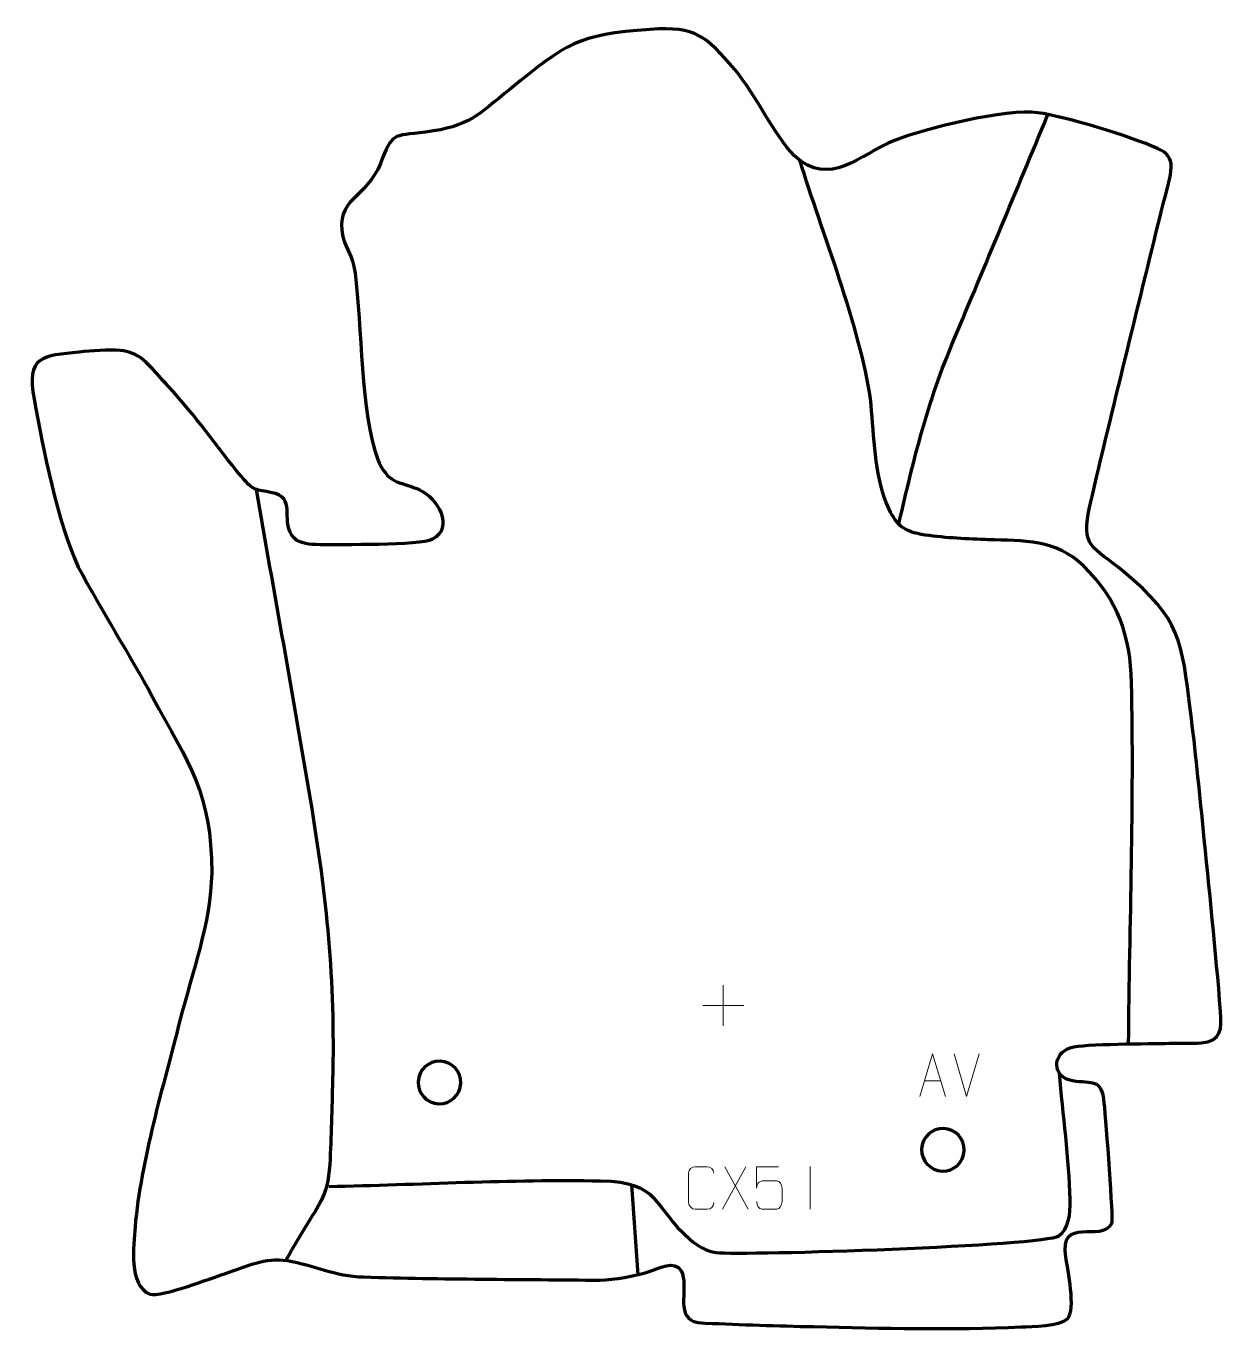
# Model space of a CAD drawing. Header units: millimetres. Extents: x 1011 to 1714, y -64 to 702.
import ezdxf

# ---------------------------------------------------------------- set-up
doc = ezdxf.new("R2010")
doc.units = ezdxf.units.MM
doc.header["$MEASUREMENT"] = 0
doc.layers.add('layer 2', color=7, linetype='Continuous')
doc.layers.add('layer 3', color=7, linetype='Continuous')

msp = doc.modelspace()

# ---------------------------------------------------------------- linework, layer by layer
at = {"layer": 'layer 2', "color": 140, "lineweight": 158}
for points, knots in [([(1523.8998, 409.8606), (1532.9917, 448.9919), (1540.4983, 480.6134), (1556.2549, 518.0015), (1556.2549, 518.0015), (1574.6236, 561.5878), (1592.7779, 605.2663), (1610.913, 648.9502), (1610.913, 648.9502), (1610.913, 648.9502), (1611.4857, 650.3296), (1611.4857, 650.3296)], [0, 0, 0, 0, 0.25, 0.25, 0.25, 0.25, 0.5, 0.5, 0.5, 0.5, 1, 1, 1, 1]), ([(1658.8186, 104.3), (1659.4366, 174.7972), (1662.1223, 245.8672), (1660.5733, 316.2991), (1660.5733, 316.2991), (1659.962, 344.094), (1652.5938, 365.1993), (1632.449, 384.9598), (1632.449, 384.9598), (1616.1544, 400.9437), (1597.2789, 399.8131), (1576.1293, 400.5247), (1576.1293, 400.5247), (1576.1293, 400.5247), (1574.5227, 400.5825), (1574.5227, 400.5825), (1574.5227, 400.5825), (1561.7006, 401.0786), (1549.7644, 401.5881), (1537.0382, 403.6155), (1537.0382, 403.6155), (1524.9553, 405.77), (1521.0981, 411.2739), (1516.5244, 422.2782), (1516.5244, 422.2782), (1509.782, 439.2859), (1509.1995, 461.2926), (1507.6487, 479.5055), (1507.6487, 479.5055), (1503.1342, 519.8259), (1480.2144, 577.2205), (1467.1671, 618.9503), (1467.1671, 618.9503), (1467.1671, 618.9503), (1466.2689, 621.823), (1466.2689, 621.823), (1466.2689, 621.823), (1466.2689, 621.823), (1465.8198, 623.2594), (1465.8198, 623.2594)], [0, 0, 0, 0, 0.09090909, 0.09090909, 0.09090909, 0.09090909, 0.18181818, 0.18181818, 0.18181818, 0.18181818, 0.27272727, 0.27272727, 0.27272727, 0.27272727, 0.36363636, 0.36363636, 0.36363636, 0.36363636, 0.45454545, 0.45454545, 0.45454545, 0.45454545, 0.54545455, 0.54545455, 0.54545455, 0.54545455, 0.63636364, 0.63636364, 0.63636364, 0.63636364, 0.72727273, 0.72727273, 0.72727273, 0.72727273, 0.81818182, 0.81818182, 0.81818182, 0.81818182, 1, 1, 1, 1]), ([(1146.384, 430.0808), (1156.9456, 369.3986), (1168.042, 308.8134), (1178.1712, 248.0559), (1178.1712, 248.0559), (1187.9315, 189.3965), (1192.8432, 143.1676), (1191.342, 82.8145), (1191.342, 82.8145), (1190.9626, 66.357), (1190.5511, 49.9481), (1189.6724, 33.5064), (1189.6724, 33.5064), (1188.5416, 13.8765), (1182.4551, 8.8621), (1173.0368, -7.0297), (1173.0368, -7.0297), (1169.9573, -12.2974), (1166.9252, -17.5972), (1163.8646, -22.8766)], [0, 0, 0, 0, 0.16666667, 0.16666667, 0.16666667, 0.16666667, 0.33333333, 0.33333333, 0.33333333, 0.33333333, 0.5, 0.5, 0.5, 0.5, 0.66666667, 0.66666667, 0.66666667, 0.66666667, 1, 1, 1, 1]), ([(1189.0945, 20.5058), (1241.5708, 21.6181), (1296.6273, 24.8437), (1348.7031, 23.8463), (1348.7031, 23.8463), (1384.3333, 23.1638), (1378.6939, 9.1418), (1401.2801, -10.6481), (1401.2801, -10.6481), (1406.0396, -14.7046), (1410.4014, -17.314), (1416.6401, -18.2799), (1416.6401, -18.2799), (1432.5927, -20.078), (1609.2849, -14.3713), (1617.8719, -8.4513), (1617.8719, -8.4513), (1623.6052, -4.4984), (1624.7681, 4.1525), (1624.5307, 12.8419), (1624.5307, 12.8419), (1623.8883, 36.3626), (1620.2044, 63.1824), (1618.2276, 87.1394)], [0, 0, 0, 0, 0.14285714, 0.14285714, 0.14285714, 0.14285714, 0.28571429, 0.28571429, 0.28571429, 0.28571429, 0.42857143, 0.42857143, 0.42857143, 0.42857143, 0.57142857, 0.57142857, 0.57142857, 0.57142857, 0.71428571, 0.71428571, 0.71428571, 0.71428571, 1, 1, 1, 1])]:
    msp.add_open_spline(points, degree=3, knots=knots, dxfattribs=at)
at = {"layer": 'layer 2', "color": 250, "lineweight": 9}
for points in [[(1420.8254, 138.8475), (1420.8254, 138.8475), (1420.8254, 114.8696), (1420.8254, 114.8696)], [(1408.8365, 126.8585), (1408.8365, 126.8585), (1432.8144, 126.8585), (1432.8144, 126.8585)], [(1563.6669, 73.4269), (1563.6669, 73.4269), (1556.3451, 98.3805), (1556.3451, 98.3805)], [(1570.9888, 98.3805), (1570.9888, 98.3805), (1563.667, 73.4269), (1563.667, 73.4269)], [(1539.03, 82.6836), (1539.03, 82.6836), (1548.5257, 82.6836), (1548.5257, 82.6836)], [(1434.0048, 32.1521), (1434.0048, 32.1521), (1420.2642, 7.2563), (1420.2642, 7.2563)], [(1421.7188, 32.1521), (1421.7188, 32.1521), (1435.4594, 7.1986), (1435.4594, 7.1986)], [(1471.8618, 32.1624), (1471.8618, 32.1624), (1471.8618, 7.1883), (1471.8618, 7.1883)]]:
    msp.add_open_spline(points, degree=3, dxfattribs=at)
at = {"layer": 'layer 2', "color": 142, "lineweight": 200}
for points in [[(1253.6808, 69.1282), (1246.7815, 69.3713), (1241.3856, 75.1614), (1241.6288, 82.0607), (1241.6288, 82.0607), (1241.8719, 88.9599), (1247.662, 94.3558), (1254.5613, 94.1127), (1254.5613, 94.1127), (1261.4606, 93.8695), (1266.8564, 88.0794), (1266.6133, 81.1802), (1266.6133, 81.1802), (1266.3701, 74.2809), (1260.5801, 68.885), (1253.6808, 69.1282)], [(1549.3341, 29.5869), (1542.4348, 29.83), (1537.039, 35.6201), (1537.2821, 42.5194), (1537.2821, 42.5194), (1537.5252, 49.4186), (1543.3153, 54.8145), (1550.2146, 54.5714), (1550.2146, 54.5714), (1557.1139, 54.3282), (1562.5097, 48.5381), (1562.2666, 41.6389), (1562.2666, 41.6389), (1562.0234, 34.7397), (1556.2334, 29.3438), (1549.3341, 29.5869)]]:
    msp.add_open_spline(points, degree=3, knots=[0, 0, 0, 0, 0.2, 0.2, 0.2, 0.2, 0.4, 0.4, 0.4, 0.4, 0.6, 0.6, 0.6, 0.6, 1, 1, 1, 1], dxfattribs=at)
at = {"layer": 'layer 2', "color": 250, "lineweight": 9}
for points, knots in [([(1536.3074, 73.4342), (1536.3074, 73.4342), (1543.6784, 98.3877), (1543.6784, 98.3877), (1543.6784, 98.3877), (1543.6784, 98.3877), (1551.2483, 73.4342), (1551.2483, 73.4342)], [0, 0, 0, 0, 0.33333333, 0.33333333, 0.33333333, 0.33333333, 1, 1, 1, 1]), ([(1415.2848, 11.0163), (1415.145, 8.6929), (1413.4678, 7.2133), (1411.3201, 7.2025), (1411.3201, 7.2025), (1408.9882, 7.2029), (1406.6563, 7.2029), (1404.3248, 7.2025), (1404.3248, 7.2025), (1402.3998, 7.0971), (1400.4277, 8.9816), (1400.4389, 10.9989), (1400.4389, 10.9989), (1400.4393, 16.769), (1400.4393, 22.5387), (1400.4389, 28.308), (1400.4389, 28.308), (1400.4431, 30.4461), (1402.1898, 32.1653), (1404.3422, 32.1518), (1404.3422, 32.1518), (1406.6679, 32.1518), (1408.994, 32.1518), (1411.3201, 32.1518), (1411.3201, 32.1518), (1413.2667, 32.1873), (1415.2581, 30.6958), (1415.2848, 28.2582)], [0, 0, 0, 0, 0.125, 0.125, 0.125, 0.125, 0.25, 0.25, 0.25, 0.25, 0.375, 0.375, 0.375, 0.375, 0.5, 0.5, 0.5, 0.5, 0.625, 0.625, 0.625, 0.625, 0.75, 0.75, 0.75, 0.75, 1, 1, 1, 1]), ([(1453.2559, 32.1301), (1453.2559, 32.1301), (1440.4042, 32.1301), (1440.4042, 32.1301), (1440.4042, 32.1301), (1440.4045, 27.8995), (1440.4045, 23.6686), (1440.4042, 19.4374), (1440.4042, 19.4374), (1440.4039, 22.7475), (1442.0349, 23.8193), (1444.8469, 23.8798), (1444.8469, 23.8798), (1447.2865, 23.8801), (1449.726, 23.8801), (1452.1652, 23.8798), (1452.1652, 23.8798), (1453.815, 23.8866), (1455.2899, 21.5061), (1455.3184, 19.4374), (1455.3184, 19.4374), (1455.3181, 16.8501), (1455.3181, 14.2625), (1455.3184, 11.6748), (1455.3184, 11.6748), (1455.3646, 9.7154), (1453.8652, 7.2791), (1452.2393, 7.2206), (1452.2393, 7.2206), (1450.2828, 7.2209), (1445.3878, 7.2209), (1443.4308, 7.2206), (1443.4308, 7.2206), (1441.5853, 7.2118), (1440.4782, 9.1766), (1440.4574, 11.7277)], [0, 0, 0, 0, 0.1, 0.1, 0.1, 0.1, 0.2, 0.2, 0.2, 0.2, 0.3, 0.3, 0.3, 0.3, 0.4, 0.4, 0.4, 0.4, 0.5, 0.5, 0.5, 0.5, 0.6, 0.6, 0.6, 0.6, 0.7, 0.7, 0.7, 0.7, 0.8, 0.8, 0.8, 0.8, 1, 1, 1, 1])]:
    msp.add_open_spline(points, degree=3, knots=knots, dxfattribs=at)
at = {"layer": 'layer 2', "color": 140, "lineweight": 158}
msp.add_open_spline([(1370.8123, -31.3207), (1370.8123, -31.3207), (1367.1024, 21.4991), (1367.1024, 21.4991)], degree=3, dxfattribs=at)
at = {"layer": 'layer 3', "color": 242, "lineweight": 158}
msp.add_open_spline([(1066.7598, 511.739), (1071.7099, 511.0229), (1076.4057, 509.4686), (1080.1669, 506.2025), (1080.1669, 506.2025), (1084.7198, 502.249), (1090.6839, 495.0068), (1095.1296, 490.3234), (1095.1296, 490.3234), (1110.9145, 473.5313), (1123.0857, 455.1961), (1137.6994, 437.7503), (1137.6994, 437.7503), (1146.3509, 427.4222), (1146.6501, 430.5787), (1157.8155, 427.638), (1157.8155, 427.638), (1170.2242, 423.4585), (1160.0914, 410.4377), (1168.9563, 401.3868), (1168.9563, 401.3868), (1172.0264, 398.2523), (1177.975, 397.5531), (1183.9773, 397.5733), (1183.9773, 397.5733), (1194.9725, 397.6028), (1242.9939, 396.9846), (1249.9531, 400.7347), (1249.9531, 400.7347), (1263.0787, 407.808), (1252.917, 424.8847), (1242.7393, 429.6936), (1242.7393, 429.6936), (1232.2747, 434.6382), (1224.95, 432.5029), (1218.7703, 445.6996), (1218.7703, 445.6996), (1218.7703, 445.6996), (1217.8607, 447.6419), (1217.8607, 447.6419), (1217.8607, 447.6419), (1207.7277, 474.8037), (1208.5939, 526.3822), (1204.5559, 557.1332), (1204.5559, 557.1332), (1202.7989, 568.6999), (1199.9992, 569.3747), (1197.3962, 578.4288), (1197.3962, 578.4288), (1192.4677, 600.9626), (1211.4365, 601.1262), (1219.4797, 621.6316), (1219.4797, 621.6316), (1226.5795, 639.7317), (1225.8694, 637.5342), (1245.9232, 639.9809), (1245.9232, 639.9809), (1271.7412, 643.2989), (1276.2619, 649.7044), (1295.7676, 665.4591), (1295.7676, 665.4591), (1328.4961, 691.9178), (1334.7499, 697.1987), (1377.8547, 700.3159), (1377.8547, 700.3159), (1404.9496, 702.2753), (1410.5214, 696.3633), (1427.4875, 676.8377), (1427.4875, 676.8377), (1440.1812, 661.308), (1450.0126, 639.4889), (1462.5365, 625.9496), (1462.5365, 625.9496), (1483.5525, 606.8935), (1500.647, 626.7546), (1521.4232, 635.0924), (1521.4232, 635.0924), (1539.2161, 642.084), (1587.2739, 654.0056), (1605.6095, 651.3798), (1605.6095, 651.3798), (1621.3002, 649.1329), (1660.2656, 637.3801), (1675.7162, 630.4014), (1675.7162, 630.4014), (1687.709, 624.9844), (1684.6663, 618.9079), (1678.0303, 593.1608), (1678.0303, 593.1608), (1678.0303, 593.1608), (1677.7373, 592.0239), (1677.7373, 592.0239), (1677.7373, 592.0239), (1663.7675, 535.2202), (1649.6631, 478.2288), (1636.3, 421.2906), (1636.3, 421.2906), (1630.1656, 395.2517), (1637.7662, 397.0436), (1655.9953, 381.7217), (1655.9953, 381.7217), (1689.6776, 353.411), (1689.9307, 341.5266), (1695.1938, 299.7648), (1695.1938, 299.7648), (1698.0762, 276.976), (1700.329, 254.1073), (1702.6225, 231.2532), (1702.6225, 231.2532), (1706.1907, 195.4573), (1709.9969, 159.1283), (1712.8421, 123.3012), (1712.8421, 123.3012), (1713.6367, 113.2955), (1713.3119, 105.5534), (1701.5458, 104.8303), (1701.5458, 104.8303), (1695.3592, 104.45), (1688.8174, 104.7293), (1682.5767, 104.648), (1682.5767, 104.648), (1672.3398, 104.4365), (1632.0752, 104.3686), (1625.057, 102.2264), (1625.057, 102.2264), (1613.6193, 98.7353), (1613.9245, 84.61), (1625.9311, 82.565), (1625.9311, 82.565), (1637.4532, 80.6025), (1643.103, 84.3852), (1644.5532, 69.5368), (1644.5532, 69.5368), (1645.6969, 57.8273), (1650.0581, 1.2133), (1649.0802, -1.2727), (1649.0802, -1.2727), (1642.8179, -12.5725), (1617.8509, 3.7728), (1621.9955, -21.0616), (1621.9955, -21.0616), (1623.1801, -28.1598), (1627.9904, -51.9763), (1622.9646, -57.1575), (1622.9646, -57.1575), (1618.4989, -61.7613), (1601.9806, -61.6918), (1595.653, -61.9757), (1595.653, -61.9757), (1555.9974, -63.7551), (1513.6567, -62.7744), (1473.8987, -61.8389), (1473.8987, -61.8389), (1452.7389, -61.3411), (1431.39, -60.7792), (1410.2526, -59.6932), (1410.2526, -59.6932), (1406.8855, -59.5176), (1404.5213, -59.1362), (1403.5266, -58.743), (1403.5266, -58.743), (1392.6448, -54.4409), (1400.8647, -38.7137), (1395.9982, -28.9948), (1395.9982, -28.9948), (1392.6281, -22.2642), (1382.2974, -27.8896), (1376.7664, -29.6783), (1376.7664, -29.6783), (1368.5527, -32.3348), (1357.1829, -34.0155), (1348.5298, -34.5491), (1348.5298, -34.5491), (1302.3968, -33.9983), (1255.6588, -34.0339), (1209.601, -32.6418), (1209.601, -32.6418), (1192.6595, -32.1297), (1180.3987, -25.6425), (1164.8026, -23.0207), (1164.8026, -23.0207), (1151.9958, -20.8678), (1140.2701, -26.579), (1128.3872, -30.5288), (1128.3872, -30.5288), (1119.9393, -33.4006), (1091.1368, -44.6068), (1083.9693, -42.7432), (1083.9693, -42.7432), (1071.0357, -37.0182), (1074.8445, -14.6671), (1075.3619, -3.2387), (1075.3619, -3.2387), (1078.6825, 36.2608), (1092.0212, 79.2465), (1101.6709, 117.9827), (1101.6709, 117.9827), (1109.0327, 146.5995), (1119.6856, 174.9514), (1120.3444, 204.7852), (1120.3444, 204.7852), (1120.3432, 252.0956), (1107.0611, 268.265), (1085.637, 308.0316), (1085.637, 308.0316), (1071.5826, 333.747), (1055.7707, 358.7191), (1042.0293, 384.4709), (1042.0293, 384.4709), (1029.6364, 411.1378), (1021.4403, 453.5327), (1016.0307, 482.9836), (1016.0307, 482.9836), (1011.3488, 508.473), (1021.1105, 508.5806), (1042.5892, 510.7571), (1042.5892, 510.7571), (1050.0654, 511.5146), (1059.2723, 512.2405), (1066.7598, 511.739)], degree=3, knots=[0, 0, 0, 0, 0.01785714, 0.01785714, 0.01785714, 0.01785714, 0.03571429, 0.03571429, 0.03571429, 0.03571429, 0.05357143, 0.05357143, 0.05357143, 0.05357143, 0.07142857, 0.07142857, 0.07142857, 0.07142857, 0.08928571, 0.08928571, 0.08928571, 0.08928571, 0.10714286, 0.10714286, 0.10714286, 0.10714286, 0.125, 0.125, 0.125, 0.125, 0.14285714, 0.14285714, 0.14285714, 0.14285714, 0.16071429, 0.16071429, 0.16071429, 0.16071429, 0.17857143, 0.17857143, 0.17857143, 0.17857143, 0.19642857, 0.19642857, 0.19642857, 0.19642857, 0.21428571, 0.21428571, 0.21428571, 0.21428571, 0.23214286, 0.23214286, 0.23214286, 0.23214286, 0.25, 0.25, 0.25, 0.25, 0.26785714, 0.26785714, 0.26785714, 0.26785714, 0.28571429, 0.28571429, 0.28571429, 0.28571429, 0.30357143, 0.30357143, 0.30357143, 0.30357143, 0.32142857, 0.32142857, 0.32142857, 0.32142857, 0.33928571, 0.33928571, 0.33928571, 0.33928571, 0.35714286, 0.35714286, 0.35714286, 0.35714286, 0.375, 0.375, 0.375, 0.375, 0.39285714, 0.39285714, 0.39285714, 0.39285714, 0.41071429, 0.41071429, 0.41071429, 0.41071429, 0.42857143, 0.42857143, 0.42857143, 0.42857143, 0.44642857, 0.44642857, 0.44642857, 0.44642857, 0.46428571, 0.46428571, 0.46428571, 0.46428571, 0.48214286, 0.48214286, 0.48214286, 0.48214286, 0.5, 0.5, 0.5, 0.5, 0.51785714, 0.51785714, 0.51785714, 0.51785714, 0.53571429, 0.53571429, 0.53571429, 0.53571429, 0.55357143, 0.55357143, 0.55357143, 0.55357143, 0.57142857, 0.57142857, 0.57142857, 0.57142857, 0.58928571, 0.58928571, 0.58928571, 0.58928571, 0.60714286, 0.60714286, 0.60714286, 0.60714286, 0.625, 0.625, 0.625, 0.625, 0.64285714, 0.64285714, 0.64285714, 0.64285714, 0.66071429, 0.66071429, 0.66071429, 0.66071429, 0.67857143, 0.67857143, 0.67857143, 0.67857143, 0.69642857, 0.69642857, 0.69642857, 0.69642857, 0.71428571, 0.71428571, 0.71428571, 0.71428571, 0.73214286, 0.73214286, 0.73214286, 0.73214286, 0.75, 0.75, 0.75, 0.75, 0.76785714, 0.76785714, 0.76785714, 0.76785714, 0.78571429, 0.78571429, 0.78571429, 0.78571429, 0.80357143, 0.80357143, 0.80357143, 0.80357143, 0.82142857, 0.82142857, 0.82142857, 0.82142857, 0.83928571, 0.83928571, 0.83928571, 0.83928571, 0.85714286, 0.85714286, 0.85714286, 0.85714286, 0.875, 0.875, 0.875, 0.875, 0.89285714, 0.89285714, 0.89285714, 0.89285714, 0.91071429, 0.91071429, 0.91071429, 0.91071429, 0.92857143, 0.92857143, 0.92857143, 0.92857143, 0.94642857, 0.94642857, 0.94642857, 0.94642857, 0.96428571, 0.96428571, 0.96428571, 0.96428571, 1, 1, 1, 1], dxfattribs=at)

doc.saveas('drawing.dxf')
